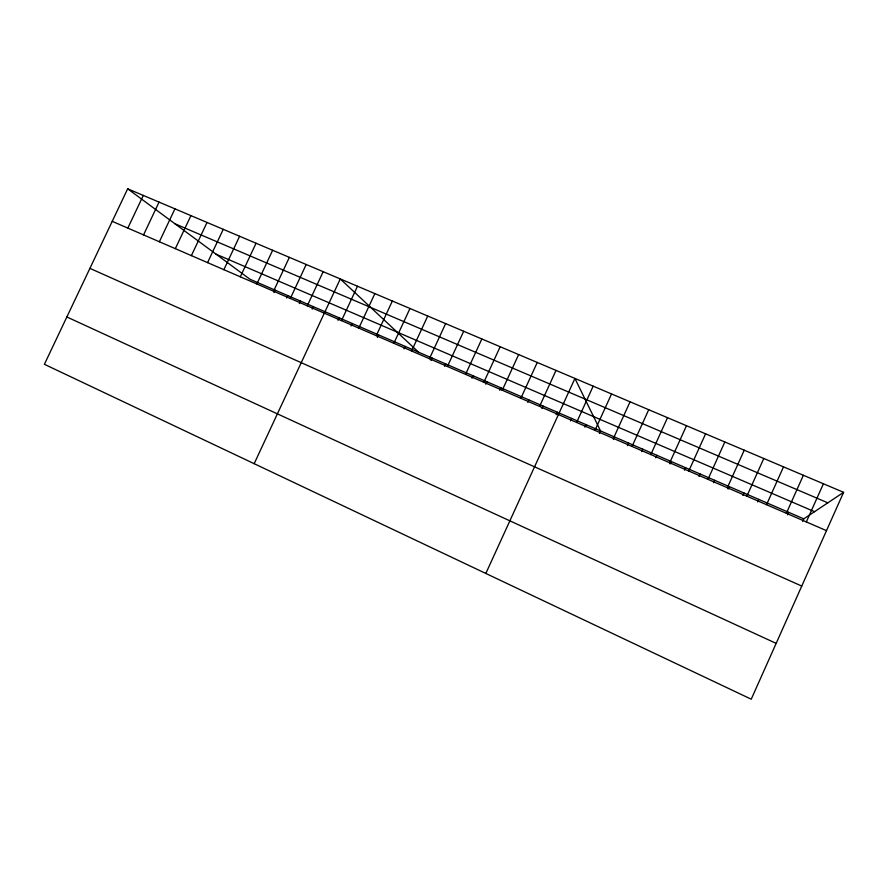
<?xml version="1.0" encoding="UTF-8"?>
<svg xmlns="http://www.w3.org/2000/svg" width="888" height="888" viewBox="0 0 888 888"><rect width="100%" height="100%" fill="white"/><g stroke="black" fill="none" stroke-linecap="round" stroke-linejoin="round"><path stroke-width="1.33" d="M786.357 513.275L803.374 475.28M787.567 514.829L788.688 512.332M802.652 521.367L803.773 518.858L843.6 492.329L127.661 188.8L44.4 364.302L751.237 699.2L843.6 492.329M806.337 521.922L823.409 483.771M742.868 495.46L743.978 492.984M746.852 496.17L763.791 458.497M757.675 501.875L758.785 499.389M766.533 504.684L783.505 466.855M684.493 470.174L685.603 467.732M688.777 471.017L705.583 433.821M698.956 476.434L700.066 473.981M707.98 479.331L724.83 441.98M713.508 482.739L714.618 480.286M727.339 487.712L744.233 450.205M728.138 489.077L729.248 486.613M627.439 445.587L628.582 443.057M632.045 446.442L648.717 409.712M641.613 451.592L642.712 449.173M650.804 454.567L667.521 417.682M655.821 457.753L656.92 455.322M669.719 462.759L686.48 425.718M670.118 463.947L671.217 461.505M576.612 422.444L593.173 386.158M584.937 427.161L586.069 424.664M594.949 430.38L611.543 393.95M599.433 433.455L600.577 430.946L574.936 378.432L485.825 573.448M613.419 438.383L630.058 401.798M613.397 439.505L614.54 436.985M527.772 402.397L528.904 399.933M539.56 406.393L556.021 370.418M541.935 408.536L543.067 406.06M556.177 414.707L557.32 412.221M570.518 420.923L571.65 418.426M471.972 378.221L473.093 375.791M483.838 382.262L500.177 346.742M485.803 384.215L486.924 381.773M499.711 390.243L500.832 387.79M502.264 390.243L518.648 354.567M520.834 398.29L537.262 362.459M429.426 358.697L445.632 323.609M430.98 360.461L432.101 358.053M444.566 366.344L445.687 363.925M447.419 366.5L463.669 331.257M465.556 374.348L481.851 338.972M376.268 335.675L392.341 301.021M377.389 337.373L378.543 334.876M393.85 343.29L409.967 308.491M404.007 348.906L405.161 346.398M411.566 350.971L427.739 316.028M254.168 463.68L340.271 278.943L418.592 352.203M338.039 320.324L339.183 317.849M341.492 320.624L357.498 286.247M351.071 325.974L352.225 323.487M358.808 328.127L374.858 293.606M273.526 291.197L289.366 257.365M273.937 292.552L275.08 290.11M286.613 298.035L287.756 295.593M290.332 298.468L306.205 264.502M299.356 303.563L300.499 301.11M307.259 305.794L323.176 271.695M312.176 309.113L313.32 306.66M223.876 269.686L239.594 236.264M240.304 276.801L256.055 243.245M256.854 283.971L272.649 250.272M175.325 248.662L190.92 215.629M191.386 255.622L207.026 222.455M207.57 262.626L223.243 229.326M127.828 228.094L143.301 195.438M143.545 234.898L159.052 202.12M159.374 241.758L174.925 208.847M174.992 223.809L827.838 502.83M216.006 254.146L814.54 511.688M803.773 518.858L249.939 279.232L127.661 188.8M112.221 221.334L826.495 530.658M89.91 268.365L801.753 586.069M66.855 316.972L776.168 643.378"/></g></svg>
